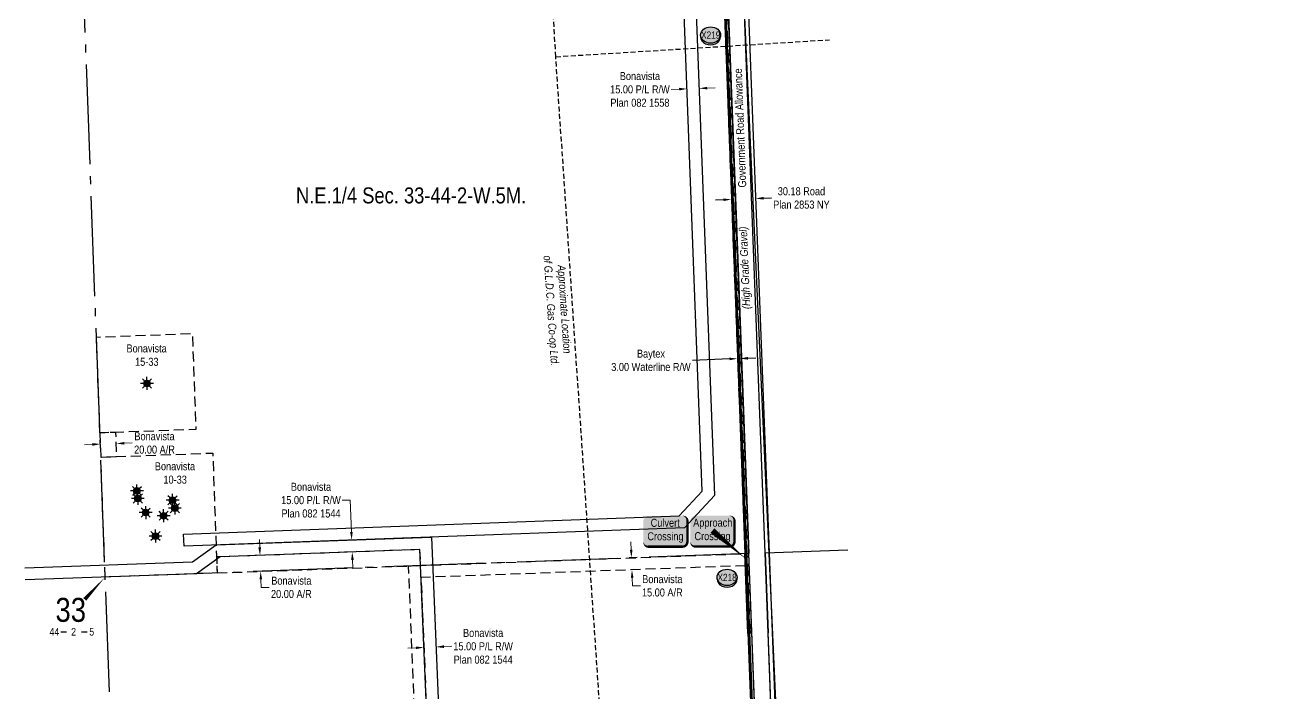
# Model space of a CAD drawing. Extents: x 683901 to 697439, y 5834844 to 5859401.
# Drawn here: x 686392 to 687942, y 5857496 to 5858331 of the extents above; entities that cross this region are included whole.
import ezdxf
from ezdxf.enums import TextEntityAlignment as Align

# ---------------------------------------------------------------- set-up
doc = ezdxf.new("R2010")
doc.units = 0
doc.header["$LTSCALE"] = 5
doc.header["$PDSIZE"] = 0.5
for name, pattern in [('foc-ACCESSROAD', [3.75, 2.5, -1.25]), ('foc-QUARTERLINE', [33, 25, -3, 2, -3]), ('HIDDEN2', [4.7625, 3.175, -1.5875]), ('UG_PIPE', [1.875, 1.25, -0.625])]:
    doc.linetypes.add(name, pattern=pattern)
doc.layers.get('Defpoints').update_dxf_attribs({"color": 9})
for name, color, linetype in [('10', 1, 'Continuous'), ('9', 3, 'Continuous'), ('AS-PIPE-UG', 44, 'UG_PIPE'), ('AS-PIPE-UG-T', 44, 'Continuous'), ('AS-POWER', 104, 'foc-POWER'), ('AS-TELEPHONE', 224, 'foc-TEL'), ('C-SYMBOL', 7, 'Continuous'), ('CG-NOTES', 7, 'Continuous'), ('F-AR', 190, 'foc-ACCESSROAD'), ('F-RW', 190, 'Continuous'), ('F-WS', 190, 'foc-ACCESSROAD'), ('F-WS-S', 190, 'Continuous'), ('L-QSEC', 8, 'foc-QUARTERLINE'), ('L-ROAD-T', 7, 'Continuous'), ('L-SEC', 7, 'Continuous'), ('L-SECLBL', 7, 'Continuous'), ('L-TITLEDB', 4, 'Continuous'), ('L-TITLEDB-T', 4, 'Continuous'), ('P-CROSSINGS', 250, 'Continuous'), ('T-EXISTING TFA', 220, 'HIDDEN2'), ('T-EXISTING TFA-T', 220, 'Continuous')]:
    doc.layers.add(name, color=color, linetype=linetype)
for name, color, linetype, lineweight in [('F-AR-T', 190, 'Continuous', 9), ('F-RW-T', 190, 'Continuous', 9), ('F-WS-T', 190, 'Continuous', 9), ('T-TEXT', 48, 'Continuous', 18)]:
    doc.layers.add(name, color=color, linetype=linetype, lineweight=lineweight)
doc.layers.add('oil_and_gas_wells_pt', color=7, linetype='Continuous', true_color=0xfc3d16)
doc.layers.add('P-PROPOSED-WL4', color=7, linetype='Continuous', true_color=0x5b5bc8)
doc.styles.add('175L', font='ARIALN.TTF', dxfattribs={"height": 20})
doc.styles.add('80', font='ARIALN.TTF', dxfattribs={"height": 10})
doc.styles.add('80CG', font='ARIALN.TTF', dxfattribs={"height": 10})
doc.styles.add('80L', font='ARIALN.TTF', dxfattribs={"height": 10})
doc.styles.add('80LS', font='ARIALNI.TTF', dxfattribs={"height": 10})
doc.styles.add('Crossing', font='ARIALN.TTF', dxfattribs={"height": 10})
doc.styles.add('foc-LtypeFont', font='ARIALN.TTF', dxfattribs={"height": 7.35})
doc.styles.add('SIMPLEX', font='ARIALN.TTF')
doc.linetypes.add('foc-POWER', pattern='A,6,-1,["P",foc-LtypeFont,S=0.2,R=0,X=-0.625,Y=-0.75],-1.24,4', length=12.24)
doc.linetypes.add('foc-TEL', pattern='A,2,-1,["T",foc-LtypeFont,S=0.2,R=0,X=-0.425,Y=-0.75],-1.24,8', length=12.24)
doc.linetypes.add('foc-TEL-NOLINE', pattern='A,0,-2,["T",foc-LtypeFont,S=0.2,R=0,X=-0.425,Y=-0.75],-10.24', length=12.24)
doc.dimstyles.new('Compass 5 000', dxfattribs={"dimscale": 5, "dimtxt": 9, "dimasz": 2, "dimexe": 0.2, "dimexo": 0.0625, "dimgap": 0.5, "dimtad": 0, "dimtih": 1, "dimtoh": 1, "dimzin": 0, "dimdsep": 46, "dimtxsty": '80CG', "dimcen": 0.1, "dimse1": 1, "dimse2": 1, "dimclrd": 256, "dimclrt": 256, "dimaunit": 1, "dimadec": 4, "dimazin": 0, "dimtfac": 0.06, "dimtofl": 0, "dimtmove": 0, "dimatfit": 1, "dimfxl": 0.2, "dimtolj": 1, "dimtzin": 0, "dimlwd": -1, "dimarcsym": 0})

# ---------------------------------------------------------------- blocks, each defined once
blk = doc.blocks.new('L-SECLBL')
at = {"layer": '9', "color": 7}
for p, q in [((-5.1, -27.8), (-12.3, -27.8)), ((20.7, -27.8), (13.5, -27.8))]:
    blk.add_line(p, q, dxfattribs=at)
at = {"layer": '10', "color": 2, "style": 'SIMPLEX'}
blk.add_attdef('SEC', text='', height=30, dxfattribs=at).set_placement((0, 0), align=Align.MIDDLE)
at = {"layer": '10', "color": 5, "style": '80L'}
blk.add_attdef('TWP', text='', height=9.5, dxfattribs=at).set_placement((-14.4, -27.4), align=Align.MIDDLE_RIGHT)
blk.add_attdef('RGE', text='', height=9.5, dxfattribs=at).set_placement((3.6, -27.4), align=Align.MIDDLE_CENTER)
blk.add_attdef('MER', text='', height=9.5, dxfattribs=at).set_placement((23.2, -27.4), align=Align.MIDDLE_LEFT)
blk = doc.blocks.new('*D1084')
at = {"layer": 'Defpoints', "color": 0, "transparency": 16777216}
for p in [(687282.6, 5857913.9), (687282.7, 5857911), (687285.7, 5857911.1)]:
    blk.add_point(p, dxfattribs=at)
at = {"layer": 'T-EXISTING TFA-T', "transparency": 16777216}
for p, q in [((687272.6, 5857913.5), (687226.3, 5857911.8)), ((687295.6, 5857914.4), (687305.6, 5857914.8))]:
    blk.add_line(p, q, dxfattribs=at)
for points in [[(687272.5, 5857915.2), (687272.7, 5857911.9), (687282.6, 5857913.9)], [(687295.5, 5857916.1), (687295.6, 5857912.7), (687285.6, 5857914)]]:
    blk.add_solid(points, dxfattribs=at)
at = {"layer": 'T-EXISTING TFA-T', "transparency": 16777216, "insert": (687174.4, 5857911.8), "char_height": 10, "attachment_point": 5, "style": '80CG'}
blk.add_mtext('\\A1;Baytex\\P3.00 Waterline R/W', dxfattribs=at)
blk = doc.blocks.new('*D1086')
at = {"layer": 'Defpoints', "color": 0, "transparency": 16777216}
for p in [(686692.6, 5857668.2), (686686.4, 5857648), (686693.3, 5857648.2)]:
    blk.add_point(p, dxfattribs=at)
at = {"layer": 'F-AR-T', "transparency": 16777216}
for p, q in [((686685.3, 5857678), (686684.9, 5857688)), ((686686.8, 5857638), (686687.1, 5857628)), ((686687.1, 5857628), (686697.1, 5857628))]:
    blk.add_line(p, q, dxfattribs=at)
for points in [[(686687, 5857678), (686683.6, 5857677.9), (686685.7, 5857668)], [(686688.4, 5857638.1), (686685.1, 5857637.9), (686686.4, 5857648)]]:
    blk.add_solid(points, dxfattribs=at)
at = {"layer": 'F-AR-T', "transparency": 16777216, "insert": (686724.9, 5857628), "char_height": 10, "attachment_point": 5, "style": '80CG'}
blk.add_mtext('\\A1;Bonavista\\P20.00 A/R', dxfattribs=at)
blk = doc.blocks.new('*D1087')
at = {"layer": 'Defpoints', "color": 0, "transparency": 16777216}
for p in [(686486.1, 5857806), (686506.1, 5857807.8), (686506.1, 5857806.8)]:
    blk.add_point(p, dxfattribs=at)
at = {"layer": 'F-AR-T', "transparency": 16777216}
for p, q in [((686476.1, 5857806.7), (686466.1, 5857806.3)), ((686516, 5857808.2), (686526, 5857808.5))]:
    blk.add_line(p, q, dxfattribs=at)
for points in [[(686476, 5857808.4), (686476.1, 5857805), (686486.1, 5857807.1)], [(686516, 5857809.8), (686516.1, 5857806.5), (686506.1, 5857807.8)]]:
    blk.add_solid(points, dxfattribs=at)
at = {"layer": 'F-AR-T', "transparency": 16777216, "insert": (686553.8, 5857808.5), "char_height": 10, "attachment_point": 5, "style": '80CG'}
blk.add_mtext('\\A1;Bonavista\\P20.00 A/R', dxfattribs=at)
blk = doc.blocks.new('*D1088')
at = {"layer": 'Defpoints', "color": 0, "transparency": 16777216}
for p in [(687159.8, 5857665.3), (687150.6, 5857649.9), (687160.3, 5857650.3)]:
    blk.add_point(p, dxfattribs=at)
at = {"layer": 'F-AR-T', "transparency": 16777216}
for p, q in [((687149.7, 5857674.9), (687149.3, 5857684.9)), ((687150.9, 5857639.9), (687151.3, 5857629.9)), ((687151.3, 5857629.9), (687161.3, 5857629.9))]:
    blk.add_line(p, q, dxfattribs=at)
for points in [[(687151.3, 5857675), (687148, 5857674.9), (687150, 5857664.9)], [(687152.6, 5857640), (687149.3, 5857639.9), (687150.6, 5857649.9)]]:
    blk.add_solid(points, dxfattribs=at)
at = {"layer": 'F-AR-T', "transparency": 16777216, "insert": (687188.6, 5857629.9), "char_height": 10, "attachment_point": 5, "style": '80CG'}
blk.add_mtext('\\A1;Bonavista\\P15.00 A/R', dxfattribs=at)
blk = doc.blocks.new('*D1108')
at = {"layer": 'Defpoints', "color": 0, "transparency": 16777216}
for p in [(687217.7, 5858304.2), (687232.6, 5858304.7), (687219.6, 5858251.2)]:
    blk.add_point(p, dxfattribs=at)
at = {"layer": 'F-RW-T', "transparency": 16777216}
for p, q in [((687209.7, 5858250.9), (687199.7, 5858250.5)), ((687244.6, 5858252.2), (687254.6, 5858252.6))]:
    blk.add_line(p, q, dxfattribs=at)
for points in [[(687209.6, 5858252.5), (687209.7, 5858249.2), (687219.6, 5858251.2)], [(687244.6, 5858253.8), (687244.7, 5858250.5), (687234.6, 5858251.8)]]:
    blk.add_solid(points, dxfattribs=at)
at = {"layer": 'F-RW-T', "transparency": 16777216, "insert": (687160.6, 5858250.5), "char_height": 10, "attachment_point": 5, "style": '80CG'}
blk.add_mtext('\\A1;Bonavista\\P15.00 P/L R/W\\PPlan 082 1558', dxfattribs=at)
blk = doc.blocks.new('*D1109')
at = {"layer": 'Defpoints', "color": 0, "transparency": 16777216}
for p in [(686741.6, 5857685.1), (686800.3, 5857687.3), (686742.1, 5857670.1)]:
    blk.add_point(p, dxfattribs=at)
at = {"layer": 'F-RW-T', "transparency": 16777216}
for p, q in [((686798.5, 5857737), (686788.5, 5857737)), ((686800, 5857697.3), (686798.5, 5857737)), ((686801.2, 5857662.3), (686801.6, 5857652.3))]:
    blk.add_line(p, q, dxfattribs=at)
for points in [[(686801.6, 5857697.3), (686798.3, 5857697.2), (686800.3, 5857687.3)], [(686802.9, 5857662.4), (686799.6, 5857662.2), (686800.9, 5857672.3)]]:
    blk.add_solid(points, dxfattribs=at)
at = {"layer": 'F-RW-T', "transparency": 16777216, "insert": (686749.4, 5857737), "char_height": 10, "attachment_point": 5, "style": '80CG'}
blk.add_mtext('\\A1;Bonavista\\P15.00 P/L R/W\\PPlan 082 1544', dxfattribs=at)
blk = doc.blocks.new('*D1111')
at = {"layer": 'Defpoints', "color": 0, "transparency": 16777216}
for p in [(687275, 5858112.9), (687275.1, 5858110.6), (687305.3, 5858111.7)]:
    blk.add_point(p, dxfattribs=at)
at = {"layer": 'L-TITLEDB-T', "transparency": 16777216}
for p, q in [((687265, 5858112.5), (687255, 5858112.2)), ((687315.2, 5858114.4), (687325.1, 5858114.8))]:
    blk.add_line(p, q, dxfattribs=at)
for points in [[(687265, 5858114.2), (687265.1, 5858110.9), (687275, 5858112.9)], [(687315.1, 5858116.1), (687315.2, 5858112.8), (687305.2, 5858114.1)]]:
    blk.add_solid(points, dxfattribs=at)
at = {"layer": 'L-TITLEDB-T', "transparency": 16777216, "insert": (687362.5, 5858114.8), "char_height": 10, "attachment_point": 5, "style": '80CG'}
blk.add_mtext('\\A1;30.18 Road\\PPlan 2853 NY', dxfattribs=at)
blk = doc.blocks.new('GAS')
h = blk.add_hatch(color=255)
h.dxf.hatch_style = 1
edge = h.paths.add_edge_path()
edge.add_arc((0, 0), 0.9, 0, 360)
for p, q in [((-0.81, 0), (-1.62, 0)), ((-0.57, 0.57), (-1.14, 1.14)), ((0, 0.81), (0, 1.62)), ((0.57, 0.57), (1.14, 1.14)), ((1.62, 0), (0.81, 0)), ((-0.57, -0.57), (-1.14, -1.14)), ((0, -0.81), (0, -1.62)), ((1.14, -1.14), (0.57, -0.57))]:
    blk.add_line(p, q)
blk.add_circle((0, 0), 0.8)
blk = doc.blocks.new('*U916')
h = blk.add_hatch(color=59)
edge = h.paths.add_edge_path()
edge.add_line((-21.5, -20), (21.5, -20))
edge.add_arc((21.5, -14), 6, 270, 360)
edge.add_line((27.5, -14), (27.5, 12.5))
edge.add_arc((21.5, 12.5), 6, 0, 90)
edge.add_line((21.5, 18.5), (-21.5, 18.5))
edge.add_arc((-21.5, 12.5), 6, 90, 180)
edge.add_line((-27.5, 12.5), (-27.5, -14))
edge.add_arc((-21.5, -14), 6, 180, 270)
at = {"color": 1, "flags": 128}
blk.add_lwpolyline([(-21.5, -20, 3, 3, 0), (21.5, -20, 3, 3, 0.414214), (27.5, -14, 3, 3, 0), (27.5, 12.5, 3, 0, 0.414214), (21.5, 18.5, 0, 0, 0), (-21.5, 18.5, 0, 0, 0.414214), (-27.5, 12.5, 0, 0, 0), (-27.5, -14, 0, 3, 0.414214)], format="xyseb", close=True, dxfattribs=at)
blk.add_lwpolyline([(42.3, -35.7, 0, 7.5, 0), (0, 0, 0, 0, 0)], format="xyseb", dxfattribs=at)
at = {"color": 1, "style": '80'}
blk.add_attdef('ENTER_TEXT_001', (-36, -5), '', height=10, dxfattribs=at)
blk = doc.blocks.new('*U929')
h = blk.add_hatch(color=254)
edge = h.paths.add_edge_path()
edge.add_line((-21.5, -20), (21.5, -20))
edge.add_arc((21.5, -14), 6, 270, 360)
edge.add_line((27.5, -14), (27.5, 12.5))
edge.add_arc((21.5, 12.5), 6, 0, 90)
edge.add_line((21.5, 18.5), (-21.5, 18.5))
edge.add_arc((-21.5, 12.5), 6, 90, 180)
edge.add_line((-27.5, 12.5), (-27.5, -14))
edge.add_arc((-21.5, -14), 6, 180, 270)
at = {"color": 160, "flags": 128}
blk.add_lwpolyline([(-21.5, -20, 3, 3, 0), (21.5, -20, 3, 3, 0.414214), (27.5, -14, 3, 3, 0), (27.5, 12.5, 3, 0, 0.414214), (21.5, 18.5, 0, 0, 0), (-21.5, 18.5, 0, 0, 0.414214), (-27.5, 12.5, 0, 0, 0), (-27.5, -14, 0, 3, 0.414214)], format="xyseb", close=True, dxfattribs=at)
at = {"color": 160, "style": '80'}
blk.add_attdef('ENTER_TEXT_001', (-26.8, -4.9), '', height=10, dxfattribs=at)
blk = doc.blocks.new('*D1159')
at = {"layer": 'Defpoints', "color": 0, "transparency": 16777216}
for p in [(686692.6, 5857668.2), (686686.4, 5857648), (686693.3, 5857648.2)]:
    blk.add_point(p, dxfattribs=at)
at = {"layer": 'F-AR-T', "transparency": 16777216}
for p, q in [((686685.3, 5857678), (686684.9, 5857688)), ((686686.8, 5857638), (686687.1, 5857628)), ((686687.1, 5857628), (686697.1, 5857628))]:
    blk.add_line(p, q, dxfattribs=at)
for points in [[(686687, 5857678), (686683.6, 5857677.9), (686685.7, 5857668)], [(686688.4, 5857638.1), (686685.1, 5857637.9), (686686.4, 5857648)]]:
    blk.add_solid(points, dxfattribs=at)
at = {"layer": 'F-AR-T', "transparency": 16777216, "insert": (686724.9, 5857628), "char_height": 10, "attachment_point": 5, "style": '80CG'}
blk.add_mtext('\\A1;Bonavista\\P20.00 A/R', dxfattribs=at)
blk = doc.blocks.new('*D1167')
at = {"layer": 'Defpoints', "color": 0, "transparency": 16777216}
for p in [(687217.7, 5858304.2), (687232.6, 5858304.7), (687219.6, 5858251.2)]:
    blk.add_point(p, dxfattribs=at)
at = {"layer": 'F-RW-T', "transparency": 16777216}
for p, q in [((687209.7, 5858250.9), (687199.7, 5858250.5)), ((687244.6, 5858252.2), (687254.6, 5858252.6))]:
    blk.add_line(p, q, dxfattribs=at)
for points in [[(687209.6, 5858252.5), (687209.7, 5858249.2), (687219.6, 5858251.2)], [(687244.6, 5858253.8), (687244.7, 5858250.5), (687234.6, 5858251.8)]]:
    blk.add_solid(points, dxfattribs=at)
at = {"layer": 'F-RW-T', "transparency": 16777216, "insert": (687160.6, 5858250.5), "char_height": 10, "attachment_point": 5, "style": '80CG'}
blk.add_mtext('\\A1;Bonavista\\P15.00 P/L R/W\\PPlan 082 1558', dxfattribs=at)
blk = doc.blocks.new('*D1168')
at = {"layer": 'Defpoints', "color": 0, "transparency": 16777216}
for p in [(686741.6, 5857685.1), (686800.3, 5857687.3), (686742.1, 5857670.1)]:
    blk.add_point(p, dxfattribs=at)
at = {"layer": 'F-RW-T', "transparency": 16777216}
for p, q in [((686798.5, 5857737), (686788.5, 5857737)), ((686800, 5857697.3), (686798.5, 5857737)), ((686801.2, 5857662.3), (686801.6, 5857652.3))]:
    blk.add_line(p, q, dxfattribs=at)
for points in [[(686801.6, 5857697.3), (686798.3, 5857697.2), (686800.3, 5857687.3)], [(686802.9, 5857662.4), (686799.6, 5857662.2), (686800.9, 5857672.3)]]:
    blk.add_solid(points, dxfattribs=at)
at = {"layer": 'F-RW-T', "transparency": 16777216, "insert": (686749.4, 5857737), "char_height": 10, "attachment_point": 5, "style": '80CG'}
blk.add_mtext('\\A1;Bonavista\\P15.00 P/L R/W\\PPlan 082 1544', dxfattribs=at)
blk = doc.blocks.new('*D1169')
at = {"layer": 'Defpoints', "color": 0, "transparency": 16777216}
for p in [(686889.9, 5857570.5), (686904.9, 5857571.1), (686905.6, 5857553.5)]:
    blk.add_point(p, dxfattribs=at)
at = {"layer": 'F-RW-T', "transparency": 16777216}
for p, q in [((686880.6, 5857552.5), (686870.6, 5857552.1)), ((686915.6, 5857553.9), (686925.6, 5857554.3))]:
    blk.add_line(p, q, dxfattribs=at)
for points in [[(686880.5, 5857554.1), (686880.7, 5857550.8), (686890.6, 5857552.9)], [(686915.5, 5857555.6), (686915.6, 5857552.2), (686905.6, 5857553.5)]]:
    blk.add_solid(points, dxfattribs=at)
at = {"layer": 'F-RW-T', "transparency": 16777216, "insert": (686964.6, 5857554.3), "char_height": 10, "attachment_point": 5, "style": '80CG'}
blk.add_mtext('\\A1;Bonavista\\P15.00 P/L R/W\\PPlan 082 1544', dxfattribs=at)
blk = doc.blocks.new('xing2')
h = blk.add_hatch(color=50)
h.dxf.hatch_style = 1
edge = h.paths.add_edge_path()
edge.add_ellipse((0, 0), major_axis=(-12.5, 0), ratio=0.816297, start_angle=0, end_angle=360)
h = blk.add_hatch(color=250)
h.dxf.hatch_style = 1
edge = h.paths.add_edge_path()
edge.add_ellipse((0, -2), major_axis=(-12.5, 0), ratio=0.816297, start_angle=0, end_angle=180)
edge.add_line((12.5, -2), (12.5, 0))
edge.add_ellipse((0, 0), major_axis=(-12.5, 0), ratio=0.816297, start_angle=0, end_angle=180, ccw=False)
edge.add_line((-12.5, 0), (-12.5, -2))
at = {"color": 250}
blk.add_ellipse((0, 0), major_axis=(-12.5, 0), ratio=0.816297, dxfattribs=at)
blk.add_ellipse((0, -2), major_axis=(-12.5, 0), ratio=0.816297, start_param=0, end_param=3.141593, dxfattribs=at)
at = {"color": 250, "style": 'Crossing'}
blk.add_attdef('CROSSING', text='', height=9, dxfattribs=at).set_placement((0.1, 0), align=Align.MIDDLE_CENTER)
at = {"color": 250, "style": 'Crossing', "flags": 1}
for tag, p in [('OWNER', (0.1, -12.5)), ('DESCRIPTION', (0.1, -25.8)), ('LOCATION', (0.1, -39.3)), ('DWG_REF', (0.1, -52.8))]:
    blk.add_attdef(tag, text='', height=9, dxfattribs=at).set_placement(p, align=Align.MIDDLE_CENTER)

msp = doc.modelspace()

# ---------------------------------------------------------------- linework, layer by layer
at = {"layer": 'AS-PIPE-UG', "flags": 128}
for points in [[(687055.417, 5858291.389), (687044.93, 5858474.071), (687043.144, 5858527.025), (686887.227, 5858612.568), (686596.649, 5858613.062), (686455.399, 5858614.585)], [(687055.417, 5858291.389), (687397.391, 5858312.55)], [(687144.668, 5856969.586), (687055.417, 5858291.389)]]:
    msp.add_lwpolyline(points, dxfattribs=at)
at = {"layer": 'AS-POWER', "flags": 128}
msp.add_lwpolyline([(687353.472, 5856981.157), (687289.442, 5858396.2), (687286.683, 5858475.321), (687286.131, 5858499.874)], dxfattribs=at)
at = {"layer": 'AS-TELEPHONE', "linetype": 'foc-TEL-NOLINE', "flags": 128}
msp.add_lwpolyline([(687942.215, 5840672.176), (687910.849, 5841483.054), (687848.212, 5843112.381), (687786.621, 5844721.086), (687730.801, 5846190.68), (687715.753, 5846190.106), (687698.772, 5846639.392), (687713.735, 5846639.968), (687694.216, 5847153.865), (687690.774, 5847245.489), (687675.615, 5847244.884), (687667.977, 5847449.231), (687678.143, 5847449.762), (687683.095, 5847449.952), (687632.86, 5848787.367), (687572.447, 5850395.069), (687511.895, 5852003.159), (687450.353, 5853631.115), (687358.022, 5856062.335), (687265.59, 5858494.225), (687262.737, 5858568.877)], dxfattribs=at)
at = {"layer": 'F-AR', "flags": 128}
for points in [[(686485.557, 5857821), (686481.166, 5857940.92), (686601.086, 5857945.299), (686605.477, 5857825.379), (686485.56, 5857821)], [(686486.663, 5857790.801), (686626.57, 5857795.91)]]:
    msp.add_lwpolyline(points, dxfattribs=at)
for points in [[(686485.557, 5857821), (686486.663, 5857790.801), (686506.65, 5857791.53), (686505.544, 5857821.73)], [(686632.058, 5857646.01), (686886.425, 5857655.299), (686885.612, 5857675.282), (686631.327, 5857665.997)], [(687292.416, 5857655.116), (686887.035, 5857640.311), (686894.763, 5857450.482), (686879.773, 5857449.934), (686871.435, 5857654.751), (687291.843, 5857670.105)]]:
    msp.add_lwpolyline(points, close=True, dxfattribs=at)
at = {"layer": 'F-RW', "flags": 128}
msp.add_lwpolyline([(687211.519, 5858466.878), (687226.509, 5858467.447), (687253.825, 5857742.689), (687216.512, 5857702.502), (686590.724, 5857679.638), (686590.177, 5857694.626), (687209.752, 5857717.263), (687238.603, 5857748.337), (687211.519, 5858466.878)], close=True, dxfattribs=at)
for points in [[(686391.664, 5857652.392), (686601.43, 5857660.022), (686630.691, 5857681.1), (686899.972, 5857690.93), (686910.701, 5857428.027), (686895.7, 5857427.45), (686885.612, 5857675.282), (686635.802, 5857666.269), (686606.399, 5857645.119), (686392.218, 5857637.252)], [(686890.493, 5857555.381), (686886.424, 5857655.326)]]:
    msp.add_lwpolyline(points, dxfattribs=at)
at = {"layer": 'F-WS', "flags": 128}
msp.add_lwpolyline([(686492.152, 5857640.901), (686486.663, 5857790.801), (686626.57, 5857795.91), (686632.058, 5857646.01)], close=True, dxfattribs=at)
at = {"layer": 'L-QSEC', "flags": 128}
for points in [[(686521.56, 5856837.761), (686462.747, 5858443.955)], [(687316.968, 5857671.058), (687420.286, 5857675.02)], [(687296.868, 5857670.287), (686492.152, 5857640.901)]]:
    msp.add_lwpolyline(points, dxfattribs=at)
at = {"layer": 'L-SEC', "flags": 128}
for points in [[(687266.354, 5858474.124), (687281.61, 5858072.206), (687296.868, 5857670.287)], [(687316.968, 5857671.058), (687301.712, 5858072.97), (687286.455, 5858474.88)], [(687300.683, 5857570.36), (687296.868, 5857670.287)], [(687327.568, 5856866.211), (687312.218, 5857268.249), (687312.218, 5857268.249), (687296.868, 5857670.287)], [(687320.785, 5857571.094), (687316.968, 5857671.058)], [(687347.668, 5856866.982), (687332.319, 5857269.02), (687316.968, 5857671.058)]]:
    msp.add_lwpolyline(points, dxfattribs=at)
at = {"layer": 'L-SECLBL', "flags": 128}
msp.add_lwpolyline([(686492.152, 5857640.901, 0, 5, 0), (686466.601, 5857612.966, 0, 0, 0)], format="xyseb", dxfattribs=at)
at = {"layer": 'L-TITLEDB', "flags": 128}
for points in [[(687388.357, 5855258.787), (687358.022, 5856062.335), (687327.568, 5856866.212), (687296.868, 5857670.288), (687266.354, 5858474.124), (687261.33, 5858473.935), (687282.42, 5857918.339), (687291.843, 5857670.105), (687315.176, 5857059.226), (687319.697, 5856940.85), (687322.555, 5856866.035), (687327.9, 5856724.908), (687328.355, 5856709.844), (687347.739, 5856200.616), (687348.31, 5856185.625), (687353, 5856062.153), (687383.332, 5855258.601)], [(687413.483, 5855259.745), (687408.458, 5855259.553), (687378.109, 5856063.102), (687347.617, 5856866.983), (687316.968, 5857671.053), (687286.455, 5858474.88), (687291.479, 5858475.07), (687321.993, 5857671.245), (687352.629, 5856867.178), (687383.129, 5856063.293), (687413.483, 5855259.745)]]:
    msp.add_lwpolyline(points, close=True, dxfattribs=at)
for points in [[(687295.66, 5857570.176), (687291.843, 5857670.105)], [(687300.683, 5857570.36), (687296.868, 5857670.288)], [(687316.968, 5857671.053), (687320.778, 5857571.094)]]:
    msp.add_lwpolyline(points, dxfattribs=at)
at = {"layer": 'oil_and_gas_wells_pt'}
for p in [(686544.351, 5857882.906), (686531.793, 5857748.556), (686532.966, 5857739.135), (686576.349, 5857736.91), (686542.751, 5857721.471), (686579.227, 5857726.998), (686565.158, 5857717.546), (686555.012, 5857692.097)]:
    msp.add_point(p, dxfattribs=at)
at = {"layer": 'P-PROPOSED-WL4', "flags": 128}
msp.add_lwpolyline([(687590.038, 5849792.926, 3, 3, 0), (687591.536, 5849792.982, 3, 3, 0), (687568.921, 5850394.93, 3, 3, 0), (687538.642, 5851199.018, 3, 3, 0), (687508.306, 5852004.603, 3, 3, 0), (687211.949, 5851993.357, 3, 3, 0), (687211.3, 5852010.459, 3, 3, 0), (687507.661, 5852021.626, 3, 3, 0), (687477.187, 5852827.13, 3, 3, 0), (687446.661, 5853630.977, 3, 3, 0), (687416.032, 5854434.723, 3, 3, 0), (687386.035, 5855226.831, 3, 3, 0), (687384.831, 5855258.658, 3, 3, 0), (687356.2, 5856016.965, 3, 3, 0), (687354.499, 5856062.21, 3, 3, 0), (687349.238, 5856200.673, 3, 3, 0), (687316.675, 5857059.283, 3, 3, 0), (687293.342, 5857670.162, 3, 3, 0), (687283.919, 5857918.396, 3, 3, 0), (687262.912, 5858471.812, 0, 0, 0)], format="xyseb", dxfattribs=at)
at = {"layer": 'T-EXISTING TFA', "flags": 128}
msp.add_lwpolyline([(687298.658, 5857570.286), (687294.841, 5857670.219), (687285.418, 5857918.453), (687264.411, 5858471.867), (687261.413, 5858471.755), (687282.42, 5857918.339), (687291.843, 5857670.105), (687295.66, 5857570.176)], dxfattribs=at)

# ---------------------------------------------------------------- block references
at = {"layer": 'CG-NOTES'}
ref = msp.add_blockref('*U929', (687192.415, 5857698.911), dxfattribs=dict(at, xscale=1.000131017163248, yscale=1.000131017163248, zscale=1.000131017163248))
ref.add_attrib('ENTER_TEXT_001', 'Culvert', (687174.033, 5857703.715), dxfattribs={"layer": '0', "color": 160, "height": 10.0013, "style": '80'})
ref.add_attrib('ENTER_TEXT_002', 'Crossing', (687169.936, 5857686.868), dxfattribs={"layer": '0', "color": 160, "height": 10.0013, "style": '80'})
ref = msp.add_blockref('*U916', (687251.237, 5857698.98), dxfattribs=dict(at, xscale=0.999081924950458, yscale=0.999081924950458, zscale=0.999081924950458))
ref.add_attrib('ENTER_TEXT_001', 'Approach', (687227.135, 5857703.868), dxfattribs={"layer": '0', "color": 1, "height": 9.9908, "style": '80'})
ref.add_attrib('ENTER_TEXT_002', 'Crossing', (687228.781, 5857687.039), dxfattribs={"layer": '0', "color": 1, "height": 9.9908, "style": '80'})
at = {"layer": 'F-WS-S', "xscale": 5, "yscale": 5, "zscale": 5}
for p in [(686544.351, 5857882.906), (686531.793, 5857748.556), (686532.966, 5857739.135), (686576.349, 5857736.91), (686579.227, 5857726.998), (686542.751, 5857721.471), (686565.158, 5857717.546), (686555.012, 5857692.097)]:
    msp.add_blockref('GAS', p, dxfattribs=at)
at = {"layer": 'L-SECLBL'}
msp.add_blockref('L-SECLBL', (686449.08, 5857599.904), dxfattribs=at).add_auto_attribs({'SEC': '33', 'TWP': '44', 'RGE': '2', 'MER': '5'})
at = {"layer": 'P-CROSSINGS'}
for p, values in [((687248.983, 5858318.446), {'CROSSING': 'X219'}), ((687269.476, 5857640.464), {'CROSSING': 'X218'})]:
    msp.add_blockref('xing2', p, dxfattribs=at).add_auto_attribs(values)

# ---------------------------------------------------------------- texts
at = {"layer": 'AS-PIPE-UG-T', "insert": (687066.712, 5858044.676), "char_height": 10, "attachment_point": 1, "rotation": 273.862872, "style": '175L'}
msp.add_mtext_dynamic_manual_height_columns('\\pi13.307;{\\fArial Narrow|b0|i1|c0|p34;Approximate Location\\P\\pi0.32967;of G.L.D.C. Gas Co-op Ltd.}', width=137.14638, gutter_width=50, heights=[0], dxfattribs=at)
at = {"layer": 'C-SYMBOL', "color": 3, "style": '175L'}
msp.add_text('N.E.1/4 Sec. 33-44-2-W.5M.', height=20, dxfattribs=at).set_placement((686874.518, 5858102.022), align=Align.BOTTOM_CENTER)
at = {"layer": 'F-WS-T', "char_height": 10, "attachment_point": 1, "style": '175L'}
for s, insert in [('\\pi20.926;Bonavista\\P\\pi31.646;15-33', (686497.861, 5857931.71)), ('\\pi20.926;Bonavista\\P\\pi31.646;10-33', (686533.298, 5857784.376))]:
    msp.add_mtext_dynamic_manual_height_columns(s, width=90.81491, gutter_width=50, heights=[0], dxfattribs=dict(at, insert=insert))
at = {"layer": 'L-ROAD-T', "style": '80L'}
msp.add_text('Government Road Allowance', height=10, rotation=92.127014, dxfattribs=at).set_placement((687285.766, 5858202.336), align=Align.MIDDLE_CENTER)
at = {"layer": 'T-TEXT', "style": '80LS'}
msp.add_text('(High Grade Gravel)', height=10, rotation=92.314049, dxfattribs=at).set_placement((687291.421, 5858027.443), align=Align.MIDDLE_CENTER)

# ---------------------------------------------------------------- dimensions: what is measured, and where the dimension line sits
at = {"layer": 'F-AR-T', "color": 3}
for p1, p2, distance, picture, middle in [((686486.105, 5857806.041), (686506.091, 5857806.772), 1.032, '*D1087', (686553.776, 5857808.535)), ((686692.572, 5857668.233), (686693.302, 5857648.246), -6.905, '*D1086', (686724.867, 5857628.008)), ((686692.572, 5857668.233), (686693.302, 5857648.246), -6.905, '*D1159', (686724.867, 5857628.008))]:
    dim = msp.add_aligned_dim(p1=p1, p2=p2, distance=distance, text='Bonavista\\P20.00 A/R', dimstyle='Compass 5 000', dxfattribs=at)
    dim.commit()
    dim.dimension.update_dxf_attribs({"geometry": picture, "text_midpoint": middle})
at = {"layer": 'F-AR-T'}
dim = msp.add_aligned_dim(p1=(687159.762, 5857665.28), p2=(687160.309, 5857650.291), distance=-9.735, text='Bonavista\\P15.00 A/R', dimstyle='Compass 5 000', dxfattribs=at)
dim.commit()
dim.dimension.update_dxf_attribs({"geometry": '*D1088', "text_midpoint": (687188.593, 5857629.949)})
at = {"layer": 'F-RW-T'}
for base, p1, p2, angle, text, picture, middle in [((687219.65, 5858251.232), (687232.642, 5858304.726), (687217.654, 5858304.161), 182.159246, 'Bonavista\\P15.00 P/L R/W\\PPlan 082 1558', '*D1108', (687160.578, 5858250.479)), ((687219.65, 5858251.232), (687232.642, 5858304.726), (687217.654, 5858304.161), 182.159246, 'Bonavista\\P15.00 P/L R/W\\PPlan 082 1558', '*D1167', (687160.578, 5858250.479)), ((686800.335, 5857687.293), (686742.122, 5857670.149), (686741.574, 5857685.148), 92.090632, 'Bonavista\\P15.00 P/L R/W\\PPlan 082 1544', '*D1109', (686749.435, 5857737.003)), ((686800.335, 5857687.293), (686742.122, 5857670.149), (686741.574, 5857685.148), 92.090632, 'Bonavista\\P15.00 P/L R/W\\PPlan 082 1544', '*D1168', (686749.435, 5857737.003))]:
    dim = msp.add_linear_dim(base=base, p1=p1, p2=p2, angle=angle, text=text, dimstyle='Compass 5 000', dxfattribs=at)
    dim.commit()
    dim.dimension.update_dxf_attribs({"geometry": picture, "text_midpoint": middle, "dimtype": 161})
dim = msp.add_aligned_dim(p1=(686889.878, 5857570.473), p2=(686904.864, 5857571.083), distance=-17.618, text='Bonavista\\P15.00 P/L R/W\\PPlan 082 1544', dimstyle='Compass 5 000', dxfattribs=at)
dim.commit()
dim.dimension.update_dxf_attribs({"geometry": '*D1169', "text_midpoint": (686964.65, 5857554.292)})
at = {"layer": 'L-TITLEDB-T'}
dim = msp.add_linear_dim(base=(687275.032, 5858112.916), p1=(687305.252, 5858111.705), p2=(687275.122, 5858110.555), angle=182.187394, text='30.18 Road\\PPlan 2853 NY', dimstyle='Compass 5 000', dxfattribs=at)
dim.commit()
dim.dimension.update_dxf_attribs({"geometry": '*D1111', "text_midpoint": (687362.507, 5858114.83), "dimtype": 161})
at = {"layer": 'T-EXISTING TFA-T'}
dim = msp.add_linear_dim(base=(687282.588, 5857913.902), p1=(687285.698, 5857911.085), p2=(687282.7, 5857910.972), angle=182.173913, text='Baytex\\P3.00 Waterline R/W', dimstyle='Compass 5 000', dxfattribs=at)
dim.commit()
dim.dimension.update_dxf_attribs({"geometry": '*D1084', "text_midpoint": (687174.377, 5857911.764), "dimtype": 161})

doc.saveas('drawing.dxf')
